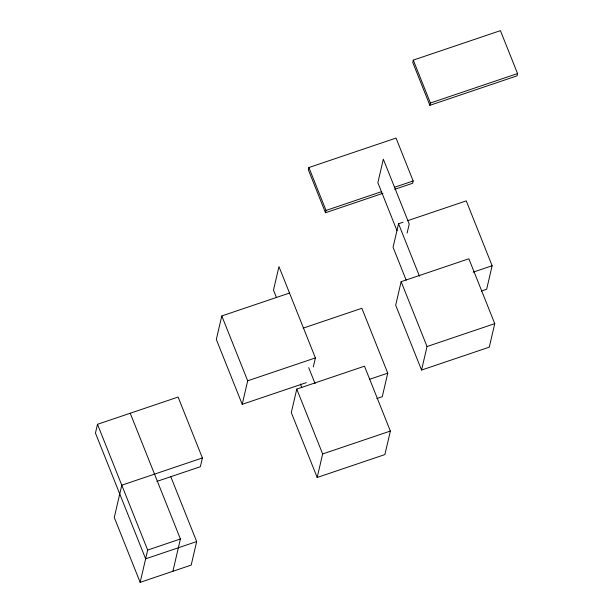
<?xml version="1.0" encoding="UTF-8"?>
<svg xmlns="http://www.w3.org/2000/svg" width="613" height="613" viewBox="0 0 613 613"><rect width="100%" height="100%" fill="white"/><g stroke="black" fill="none" stroke-linecap="round" stroke-linejoin="round"><path stroke-width="0.92" d="M156.844 481.42L200.351 466.708L202.39 457.942L178.092 397.055L97.49 424.303L95.452 433.077L145.633 558.834L196.673 541.57L170.789 476.707M196.673 541.57L191.195 565.094L140.155 582.35L147.672 550.06L97.49 424.303M289.512 293.045L221.799 315.94L216.328 339.464L242.212 404.327L306.308 382.65M172.897 571.278L180.406 538.988L130.232 413.239M242.212 404.327L247.683 380.811L221.799 315.94M394.665 189.348L412.633 183.272L413.17 180.973L396.044 138.071L308.898 167.533L308.37 169.832L325.488 212.742L382.987 193.294M325.488 212.742L326.024 210.443L308.898 167.533M296.769 389.086L291.298 412.61L317.182 477.473L384.887 454.578L390.366 431.062L364.482 366.191L296.769 389.086L322.653 453.957L317.182 477.473M313.289 366.957L315.396 357.915L278.961 266.601L273.49 290.118L276.325 297.228M413.285 60.112L412.748 62.411L429.874 105.321L517.02 75.859L517.548 73.56L500.43 30.65L413.285 60.112L430.403 103.022L429.874 105.321M403.055 222.235L398.542 223.768L393.063 247.284L406.181 280.164M407.124 233.093L409.223 224.051L383.34 159.181L377.869 182.705L397.017 230.687M401.147 281.673L395.676 305.19L421.56 370.06L489.274 347.165L494.745 323.641L468.861 258.778L401.147 281.673L427.031 346.537L421.56 370.06M303.182 328.131L361.869 308.285L387.753 373.156L382.282 396.672L376.865 398.504M407.568 220.711L466.248 200.872L492.132 265.736L486.661 289.252L481.243 291.083M430.403 103.022L517.548 73.56M326.024 210.443L381.723 191.608M394.305 187.356L413.17 180.973M473.175 272.149L492.132 265.736M247.683 380.811L315.396 357.915M427.031 346.537L494.745 323.641M369.693 379.255L387.753 373.156M202.39 457.942L121.788 485.197L114.271 517.487L140.155 582.35M322.653 453.957L390.366 431.062M147.672 550.06L180.406 538.988M398.542 223.768L419.461 276.187M308.691 367.616L315.074 383.608M300.385 384.022L301.803 387.577"/></g></svg>
